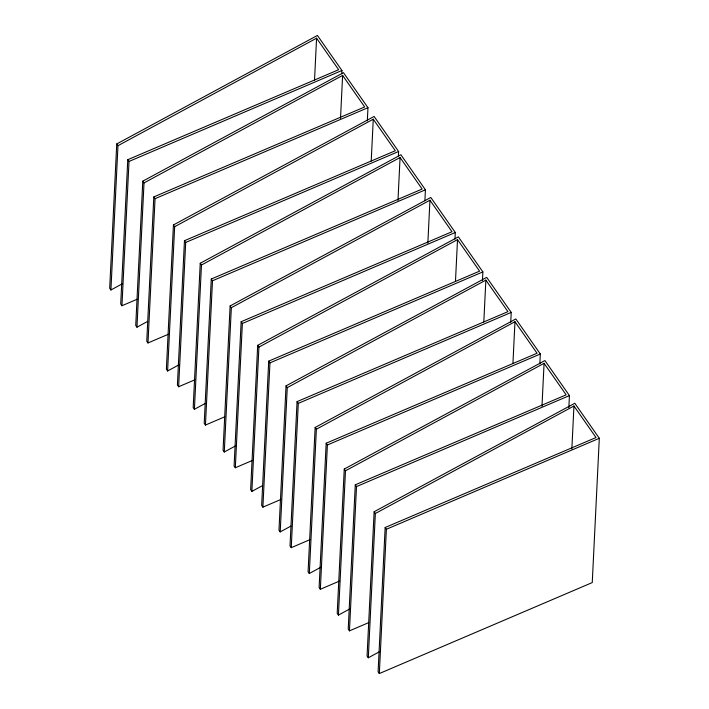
<?xml version="1.0" encoding="UTF-8"?>
<svg xmlns="http://www.w3.org/2000/svg" width="709" height="709" viewBox="0 0 709 709"><rect width="100%" height="100%" fill="white"/><g stroke="black" fill="none" stroke-linecap="round" stroke-linejoin="round"><path stroke-width="1.06" d="M341.765 73.78L341.933 70.483L317.419 35.45L116.746 143.945L109.691 288.226L110.914 289.981L122.595 283.653M110.914 289.981L117.969 145.691L116.746 143.945M117.969 145.691L316.577 38.197L338.636 69.721L127.78 159.702L120.716 303.993L121.948 305.739L137.156 299.242M121.948 305.739L129.003 161.457L127.78 159.702M367.324 120.911L367.971 107.697L343.457 72.672L142.793 181.158L135.738 325.449L136.961 327.195L147.667 321.399M136.961 327.195L144.016 182.913L142.793 181.158M144.016 182.913L342.615 75.42L364.683 106.944L153.818 196.925L146.763 341.206L147.986 342.961L168.272 334.293M147.986 342.961L155.049 198.68L153.818 196.925M398.396 155.891L398.618 151.487L374.104 116.453L173.43 224.948L166.376 369.229L167.599 370.984L179.28 364.656M167.599 370.984L174.653 226.703L173.43 224.948M174.653 226.703L373.262 119.201L395.321 150.733L184.464 240.714L177.41 384.996L178.633 386.751L194.851 379.811M178.633 386.751L185.687 242.46L184.464 240.714M424.886 200.815L425.427 189.799L400.913 154.766L200.239 263.261L193.185 407.542L194.408 409.297L205.123 403.501M194.408 409.297L201.471 265.015L200.239 263.261M201.471 265.015L400.071 157.522L422.13 189.046L211.273 279.027L204.219 423.308L205.442 425.063L224.709 416.83M205.442 425.063L212.496 280.773L211.273 279.027M454.974 239.101L455.302 232.49L430.788 197.465L230.115 305.951L223.06 450.242L224.283 451.988L235.964 445.669M224.283 451.988L231.338 307.706L230.115 305.951M231.338 307.706L429.946 200.213L452.005 231.737L241.149 321.718L234.094 465.999L235.317 467.754L252.555 460.389M235.317 467.754L242.372 323.472L241.149 321.718M482.448 280.711L482.873 271.901L458.36 236.868L257.695 345.363L250.64 489.644L251.863 491.399L262.569 485.603M251.863 491.399L258.918 347.109L257.695 345.363M258.918 347.109L457.518 239.615L479.585 271.148L268.72 361.129L261.665 505.411L262.888 507.157L281.145 499.366M262.888 507.157L269.952 362.875L268.72 361.129M510.737 322.311L511.216 312.403L486.702 277.37L286.037 385.864L278.983 530.146L280.206 531.901L290.912 526.105M280.206 531.901L287.26 387.619L286.037 385.864M287.26 387.619L485.86 280.117L507.928 311.65L297.062 401.631L290.008 545.912L291.239 547.667L310.498 539.434M291.239 547.667L298.294 403.377L297.062 401.631M314.53 80.055L316.577 38.197M539.841 363.912L540.329 353.995L515.815 318.97L315.142 427.465L308.087 571.746L309.31 573.501L321 567.173M309.31 573.501L316.374 429.211L315.142 427.465M340.515 118.376L342.615 75.42M316.374 429.211L514.973 321.718L537.032 353.242L326.175 443.222L319.121 587.513L320.344 589.259L339.611 581.025M320.344 589.259L327.398 444.977L326.175 443.222M568.84 407.71L569.433 395.595L544.92 360.571L344.255 469.057L337.2 613.347L338.423 615.093L350.104 608.774M338.423 615.093L345.478 470.811L344.255 469.057M345.478 470.811L544.078 363.318L566.145 394.842L355.28 484.823L348.225 629.105L349.448 630.859L368.715 622.626M371.215 161.058L373.262 119.201M349.448 630.859L356.512 486.578L355.28 484.823M368.299 657.784L375.353 513.502L573.953 406.009L596.021 437.533L385.155 527.514L378.101 671.795L379.324 673.55L592.254 582.576L599.309 438.286L574.795 403.261L374.13 511.747L367.067 656.038L368.299 657.784L379.98 651.465M397.971 200.47L400.071 157.522M379.324 673.55L386.387 529.269L385.155 527.514M427.846 243.16L429.946 200.213M455.47 281.473L457.518 239.615M483.813 321.975L485.86 280.117M512.926 363.575L514.973 321.718M541.977 406.275L544.078 363.318M571.853 448.965L573.953 406.009M129.003 161.457L341.933 70.483M155.049 198.68L367.971 107.697M185.687 242.46L398.618 151.487M212.496 280.773L425.427 189.799M242.372 323.472L455.302 232.49M269.952 362.875L482.873 271.901M298.294 403.377L511.216 312.403M327.398 444.977L540.329 353.995M356.512 486.578L569.433 395.595M386.387 529.269L599.309 438.286M374.13 511.747L375.353 513.502"/></g></svg>
